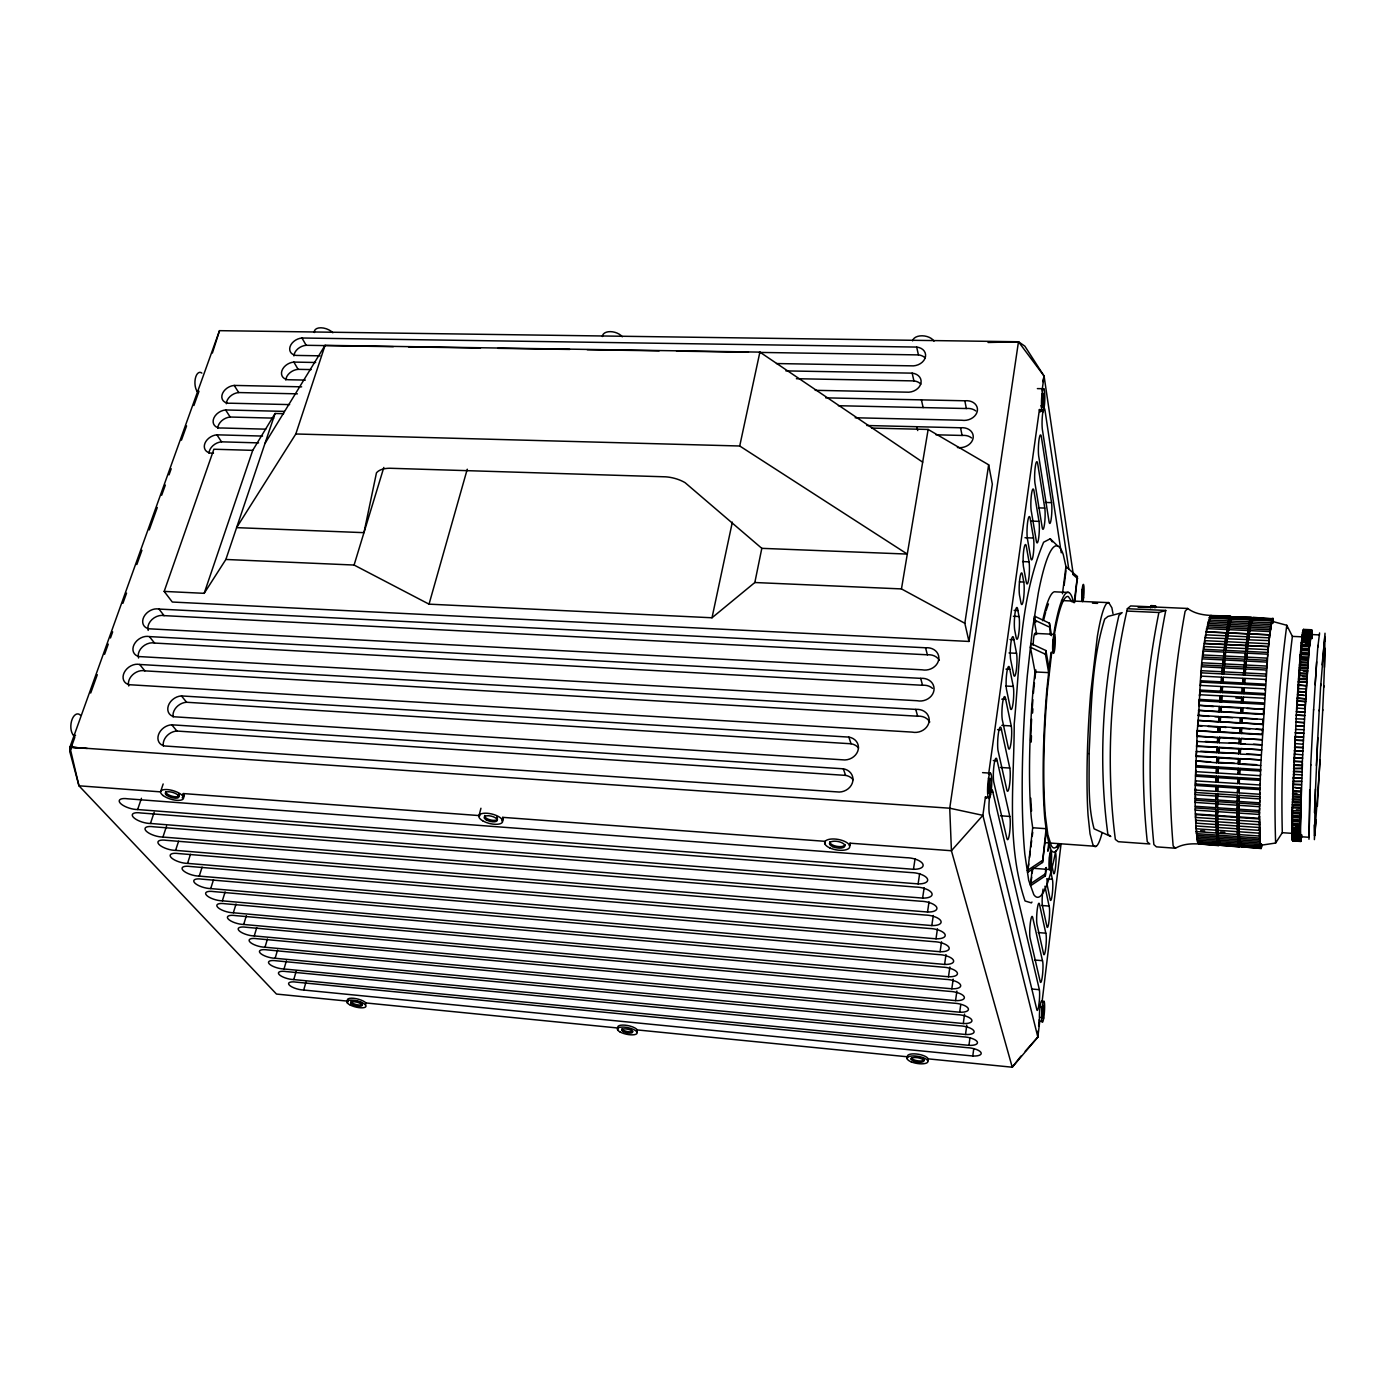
<?xml version="1.0" encoding="UTF-8"?>
<svg xmlns="http://www.w3.org/2000/svg" width="1395" height="1395" viewBox="0 0 1395 1395"><rect width="100%" height="100%" fill="white"/><g stroke="black" fill="none" stroke-linecap="round" stroke-linejoin="round"><path stroke-width="1.5" d="M1314.247 825.003L1314.596 835.832L1316.252 820.155M1195.358 813.965L1215.777 815.36L1216.074 809.309L1195.637 807.932L1195.341 810.129L1215.795 811.524M1195.323 806.293L1215.812 807.67L1216.109 801.584L1195.602 800.224L1195.602 796.371M1195.288 798.568L1215.83 799.928L1216.126 793.842L1195.585 792.482L1195.288 794.697L1215.847 796.039M1215.777 815.36L1216.074 809.309M1216.109 801.584L1215.812 807.67M1216.126 793.842L1215.83 799.928M1217.347 815.465L1217.643 809.414L1237.4 810.739L1237.348 814.593L1237.103 816.807L1217.347 815.465L1217.643 809.414M1217.382 807.775L1217.678 801.689L1237.47 803.014L1237.435 806.885L1237.173 809.1L1217.382 807.775L1217.678 801.689M1217.416 800.033L1217.696 793.947L1237.557 795.237L1237.522 799.126L1237.26 801.358L1217.416 800.033L1217.696 793.947M1224.775 644.577L1224.374 650.297L1224.775 644.577L1204.356 643.583M1225.141 644.42L1225.56 638.701L1225.141 644.42L1204.774 643.426L1204.774 640.654L1225.159 641.63M1226.344 644.647L1225.943 650.384L1226.344 644.647L1246.084 645.606L1245.7 651.343L1246.084 645.606M1205.193 637.742L1225.926 638.561L1226.327 632.877L1206.03 631.918M1226.327 632.877L1225.926 638.561M1227.879 632.946L1227.478 638.631L1227.879 632.946L1247.496 633.871L1247.444 636.643L1247.095 639.573L1227.112 638.77L1226.711 644.49L1246.398 645.432L1246.799 639.712L1246.398 645.432M1227.094 641.561L1227.112 638.77M1237.103 816.807L1237.4 810.739M1237.173 809.1L1237.47 803.014M1237.26 801.358L1237.557 795.237M1239.859 844.795L1239.946 839.982L1239.859 844.795L1260.034 846.242L1260.26 843.033L1259.528 816.092L1259.301 818.324L1238.673 816.912L1238.969 810.844L1259.615 812.239L1259.371 814.471L1238.708 813.058M1259.685 808.368L1259.441 810.6L1238.76 809.205L1239.056 803.119L1259.755 804.496L1259.528 806.711L1238.795 805.333M1259.824 800.608L1259.598 802.84L1238.847 801.462L1239.144 795.342L1259.894 796.702L1259.668 798.934L1238.882 797.556M1238.673 816.912L1238.969 810.844M1239.056 803.119L1238.76 809.205M1239.144 795.342L1238.847 801.462M1296.06 826.485L1300.192 826.782L1300.105 827.985L1291.84 827.427L1291.979 822.23L1291.892 823.451L1300.175 824.009L1300.262 822.806M1291.892 823.451L1292.032 818.237L1291.944 819.458L1300.245 820.033L1300.332 818.813M1291.944 819.458L1292.084 814.244L1291.997 815.447L1300.332 816.023L1300.402 814.802M1291.997 815.447L1296.635 708.032L1305.11 708.695L1306.714 681.911L1298.309 681.475L1296.635 708.032M1247.095 639.573L1247.496 633.871M1247.653 645.676L1247.269 651.43L1247.653 645.676L1268.299 646.67L1268.229 649.477M1268.857 643.566L1268.927 640.776L1268.543 646.513L1247.967 645.519L1248.351 639.799L1269.171 640.619L1269.555 634.899L1249.048 633.94L1248.665 639.642L1249.048 633.94M1248.351 639.799L1247.967 645.519M1302.459 763.379L1300.088 831.315L1291.84 830.74L1291.927 826.206L1291.84 827.427M1292.467 807.618L1292.467 831.42M1306.714 681.911L1298.309 682.05L1299.931 658.998L1308.301 659.417L1305.145 709.602M1298.71 676.488L1298.728 675.564L1307.132 676L1307.115 676.924L1302.913 676.714M1299.111 670.96L1299.129 670.019L1307.516 670.454L1307.499 671.379L1303.314 671.169M1299.931 658.998L1299.931 659.922L1300.332 654.569L1308.667 654.987L1308.615 656.173M1300.105 827.985L1300.227 824.794L1291.944 824.218M1300.175 824.009L1300.297 820.801L1291.997 820.243M1300.245 820.033L1300.367 816.807L1292.049 816.249M1300.332 816.023L1300.454 812.779L1292.101 812.221M1259.301 818.324L1259.964 792.796L1259.755 794.261L1238.952 792.901L1239.318 786.832L1260.121 788.175L1259.912 789.622L1239.091 788.28M1268.299 646.67L1260.731 765.506L1239.806 764.216L1240.242 758.653L1261.132 759.926L1240.242 758.653M1269.485 637.689L1269.555 634.899M1307.132 676L1306.923 679.714L1298.518 679.278M1307.516 670.454L1307.307 674.151L1298.919 673.715M1307.9 664.927L1307.882 665.851L1299.53 665.432L1299.53 664.508L1307.9 664.927L1307.69 668.606L1299.32 668.188M1308.301 659.417L1308.074 663.096L1299.721 662.677M1195.672 784.025L1216.266 785.35L1215.987 786.78L1195.375 785.455L1195.742 780.956M1195.881 774.818L1216.492 776.126L1216.231 777.556L1195.585 776.23L1195.968 770.197L1195.689 771.627L1216.353 772.917L1216.736 766.884L1196.073 765.576L1195.777 766.988L1216.475 768.296L1216.736 766.884M1196.073 765.576L1196.178 760.955L1210.651 761.862M1208.018 624.855L1208.105 621.682L1228.193 622.606L1228.559 620.897L1208.488 619.973M1195.585 792.482L1195.567 788.611L1195.271 790.041L1215.882 791.383L1215.987 786.78M1195.48 780.851L1216.109 782.176L1216.231 777.556M1216.353 772.917L1216.475 768.296M1215.882 791.383L1216.266 785.35M1216.492 776.126L1216.109 782.176M1217.451 791.488L1217.835 785.455L1237.731 786.728L1237.365 792.796L1217.451 791.488L1217.835 785.455M1217.696 782.281L1218.079 776.23L1238.01 777.503L1237.644 783.554L1217.696 782.281L1218.079 776.23M1217.94 773.022L1218.323 766.971L1238.289 768.226L1237.906 774.295L1217.94 773.022L1218.323 766.971M1227.129 627.802L1226.676 632.737L1227.129 627.802L1206.919 626.878M1227.844 624.332L1227.408 629.25L1227.844 624.332L1207.704 623.408M1228.193 622.606L1228.106 625.78L1228.559 620.897M1228.228 632.824L1228.681 627.872L1248.211 628.796L1247.793 633.731L1248.211 628.796M1228.594 631.063L1228.681 627.872M1229.396 624.402L1228.943 629.319L1229.396 624.402L1248.856 625.309L1248.438 630.226L1248.856 625.309M1230.094 620.967L1229.658 625.849L1230.094 620.967L1249.484 621.839L1249.066 626.756L1249.484 621.839M1292.712 799.457L1293.862 766.919M1324.448 667.333L1325.006 633.208L1320.716 685.956M1325.11 648.326L1323.681 687.456M1260.278 783.554L1260.069 785.001L1239.231 783.659L1239.37 779.02L1239.597 777.59L1260.435 778.916L1260.226 780.363L1239.37 779.02M1260.592 774.277L1260.382 775.707L1239.51 774.382L1239.649 769.744L1239.876 768.314L1260.749 769.621L1260.539 771.051L1239.649 769.744M1238.952 792.901L1239.318 786.832M1239.876 768.314L1239.51 774.382M1249.781 628.866L1249.362 633.818L1249.781 628.866L1270.2 629.808L1267.915 652.442L1203.937 649.303L1203.937 646.53L1224.391 647.524M1250.408 625.378L1249.99 630.296L1250.408 625.378L1270.74 626.303L1270.636 629.494M1250.931 625.082L1251.036 621.908L1271.298 622.833L1270.915 627.75M1300.332 654.569L1300.297 655.772L1300.698 650.436L1309.016 650.837L1308.963 652.04M1300.698 650.436L1300.663 651.622L1301.064 646.321L1309.347 646.705L1309.312 647.908M1301.064 646.321L1301.012 647.507L1301.744 639.555L1310.079 640.078M1301.413 642.206L1301.378 643.409L1301.535 642.153L1309.8 642.554L1309.853 641.177L1301.587 640.793M1301.308 789.239L1300.489 834.698L1300.994 836.721L1309.085 837.296L1309.713 789.779M1259.755 794.261L1260.731 765.506M1270.357 631.255L1270.74 626.303M1305.511 643.601L1309.661 643.792L1309.696 642.607L1308.214 662.817M1314.456 812.675L1317.804 737.746M1315.415 789.134L1314.386 839.633L1320.106 760.031M1310.498 636.364L1310.829 632.563L1302.634 632.179L1301.692 640.915L1301.831 639.677M1302.634 632.179C1301.204 633.644 1307.132 627.244 1311.23 631.115L1309.661 643.792M1196.387 755.95L1217.068 757.223L1196.125 756.474L1196.596 750.946M1196.805 745.941L1217.504 747.179L1196.544 746.447L1197.015 740.919M1197.224 735.915L1217.696 737.624L1196.962 736.403L1197.224 730.474L1218.149 732.096L1218.253 726.638L1197.52 725.435L1201.88 726.097M1196.178 760.955L1216.614 762.769L1216.841 757.747M1196.335 751.469L1217.05 752.725L1217.26 747.703M1196.753 741.425L1217.486 742.663L1217.696 737.624M1216.614 762.769L1217.068 757.223M1217.05 752.725L1217.504 747.179M1217.486 742.663L1217.94 737.135M1309.94 641.316L1310.411 636.242L1302.198 635.841L1302.337 634.62L1310.637 635.144M1310.794 764.704L1308.981 839.249M1218.201 762.873L1218.655 757.328L1238.655 758.549L1238.429 763.571L1218.201 762.873L1218.655 757.328M1218.637 752.829L1219.091 747.284L1239.091 748.487L1238.865 753.509L1218.637 752.829L1219.091 747.284M1219.073 742.768L1219.526 737.223L1239.545 738.408L1239.318 743.448L1219.073 742.768L1219.526 737.223M1271.682 623.827L1271.839 620.461L1251.664 619.537C1253.024 624.559 1247.967 624.315 1250.112 619.467L1230.809 618.595L1230.355 622.414L1228.821 622.344L1229.274 618.526L1209.291 617.619M1229.274 618.526L1228.821 622.344M1229.884 617.619L1229.431 621.403L1229.884 617.619L1209.988 616.712M1230.355 622.414L1230.809 618.595M1230.965 621.472L1231.419 617.689L1250.652 618.543L1250.495 621.891M1238.219 764.111L1238.655 758.549M1238.673 754.05L1239.091 748.487M1239.109 743.953L1239.545 738.408M1246.729 753.997L1261.359 754.887L1240.26 754.137L1240.678 748.574L1261.586 749.847L1240.678 748.574M1253.46 744.285L1261.83 744.79L1240.713 744.058L1241.131 738.496L1262.056 739.734L1241.131 738.496M1249.711 623.286L1250.112 619.467M1250.914 618.09L1250.757 621.438L1251.175 617.636L1231.715 617.235L1251.175 617.636M1251.245 623.356L1251.664 619.537M1271.891 623.356L1272.275 619.537L1252.169 618.613L1252.03 621.961M1322.652 710.578L1323.82 685.66M1226.763 629.563L1206.518 628.604L1206.431 631.795L1269.799 634.777L1271.839 620.461M1272.345 622.414L1272.711 618.613L1252.431 618.159L1272.484 619.066M1272.554 621.961L1272.711 618.613M1294.037 762.856L1295.292 736.403M1301.273 837.541L1300.75 841.464L1292.677 840.906L1292.659 839.232L1292.59 840.662L1300.681 841.237L1300.559 839.023M1292.869 838.848L1292.677 840.906M1311.544 631.203L1311.614 629.773L1303.523 629.389L1303.139 631.83M1303.523 629.389L1303.523 631.377M1293.706 765.245L1302.145 765.768L1305.11 708.695M1300.75 841.464L1300.157 828.752L1291.892 828.194M1301.308 838.308L1301.587 835.657M1311.614 629.773L1311.16 632.545M1310.725 765.28L1313.584 709.532M1316.374 765.628L1319.234 709.846M1322.756 709.636L1317.351 806.362M1300.349 838.255C1302.878 844.271 1279.686 835.762 1300.541 840.732M1311.701 632.859L1311.736 630.889M1311.893 635.039L1311.823 631.987M1312.032 634.184L1311.945 638.335L1311.771 631.447M1260.94 848.177L1240.975 846.748L1261.132 848.526L1261.132 844.829M1261.132 848.526L1261.551 844.271L1261.394 847.55L1261.638 846.625M1292.032 838.866L1292.084 836.285L1291.997 837.645L1300.297 837.994C1301.326 843.522 1280.383 835.936 1300.698 839.546M1292.276 839.65L1292.276 837.942M1292.59 840.662L1292.345 838.203M1239.893 727.876L1239.771 733.369L1239.893 727.876L1219.858 726.725L1219.736 732.201L1219.945 728.835M1240.347 723.255L1240.486 717.762L1220.451 716.629L1220.154 721.668L1240.347 723.255L1240.486 717.762M1240.94 713.159L1241.079 707.649L1221.043 706.533L1220.747 711.572L1240.94 713.159L1241.079 707.649M1241.498 727.981L1241.358 733.456L1241.498 727.981L1262.58 729.62L1256.302 729.254M1263.016 719.035L1262.859 724.546L1241.794 722.906L1242.091 717.85L1263.155 719.471M1263.591 708.904L1263.434 714.414L1242.526 713.246L1242.666 707.736L1263.713 709.357L1247.008 708.433M1241.951 723.342L1242.091 717.85M1242.526 713.246L1242.666 707.736M1251.28 620.513L1251.472 617.218L1232.587 617.183M1238.795 845.579L1238.76 841.865L1238.795 845.579L1219.561 844.202L1219.492 840.505L1219.561 844.202M1239.022 845.928L1219.823 844.568L1239.231 846.294L1239.213 842.58L1239.667 846.992L1220.346 845.265L1239.457 846.643M1239.667 846.992L1239.649 843.312M1252.797 620.583L1252.989 617.288L1273.112 619.014M1240.329 845.684L1240.294 841.97L1240.329 845.684L1260.417 847.131L1260.609 843.766M1260.784 844.114L1260.766 847.829L1240.765 846.399L1240.957 843.051M1197.433 730.893L1262.283 734.677L1262.44 729.184M1260.417 847.131L1260.435 843.4M1272.92 622.292L1272.955 618.194M1217.957 731.678L1218.253 726.638M1218.567 721.581L1197.817 720.395L1218.742 722.017L1218.864 716.542L1198.131 715.356L1208.698 716.385M1219.16 711.485L1198.427 710.334L1219.335 711.938L1219.457 706.445L1198.724 705.295L1213.423 706.567M1218.742 722.017L1218.864 716.542M1219.335 711.938L1219.457 706.445M1220.329 722.104L1220.451 716.629M1220.921 712.025L1221.043 706.533M1218.044 844.097L1217.975 840.383L1218.044 844.097L1198.148 842.685M1218.567 844.812L1218.498 841.115L1218.567 844.812L1198.741 843.4M1319.251 710.875L1320.769 683.951M1197.747 725.853L1198.043 720.831M1198.34 715.809L1198.654 710.77M1198.95 705.748L1199.09 699.401L1219.805 700.534L1219.928 701.877L1220.294 697.186L1220.172 695.843L1199.473 694.727L1199.613 696.07L1199.84 690.054L1220.52 691.17L1220.642 692.53L1199.996 691.414M1300.123 833.617L1300.105 832.466L1291.857 831.891L1291.892 833.059L1300.123 833.617L1300.175 829.92M1300.279 836.843L1300.192 838.221L1300.227 833.408L1292.014 832.832L1291.979 831.682M1313.602 710.072L1316.618 661.771M1150.596 607.697L1151.102 605.622L1155.461 605.831L1156.176 607.383M1154.955 607.889L1155.461 605.831M1296.757 709.863L1302.32 639.503M1291.892 833.059L1291.927 829.345L1291.944 830.513M1291.997 837.645L1292.014 832.832M1239.51 835.082L1239.37 833.425L1239.283 838.29L1259.633 839.72L1259.737 834.855M1259.633 839.72L1259.842 836.494M1238.394 839.877L1238.551 841.499L1259.824 842.998L1259.947 838.151M1260.034 846.242L1260.156 841.412M1315.119 684.701L1317.909 645.432M1237.731 838.168L1237.818 833.321L1237.731 838.168L1218.271 836.808L1218.323 831.943L1218.271 836.808M1197.485 841.778L1217.469 843.208L1217.713 840.017L1238.028 841.447L1238.115 836.616L1238.307 844.69L1219.003 843.312L1219.056 838.517M1238.307 844.69L1238.551 841.499M1239.806 838.36L1239.58 841.551L1239.44 839.929L1259.737 841.359L1259.824 842.998M1073.278 574.409L1044.088 376.057L1024.854 346.152L1018.472 341.758L219.503 330.667L69.907 747.162L69.75 751.452L78.957 785.803L276.472 994.06L347.983 1001.174A9.835 3.121 14 0 1 353.65 998.297A9.835 3.121 14 0 1 365.943 1002.953L618.072 1028.028A10.114 3.365 11.9 0 1 625.256 1025.185A10.114 3.365 11.9 0 1 637.306 1029.928L907.5 1056.8A10.55 3.592 9.5 0 1 916.393 1053.992A10.55 3.592 9.5 0 1 928.146 1058.857L1012.247 1067.21L1037.845 1037.095L1038.316 1030.591M1038.63 1026.249L1039.101 1019.728M1241.759 697.012L1241.515 703.063L1241.759 697.012L1221.758 695.931L1221.514 701.964L1221.758 695.931M1242.195 693.681L1242.439 687.648L1222.456 686.584L1222.107 691.257L1222.229 692.6L1242.195 693.681L1242.439 687.648M1242.875 684.335L1243.119 678.301L1223.171 677.255L1222.822 681.911L1222.944 683.288L1242.875 684.335L1243.119 678.301M1243.363 697.099L1243.119 703.15L1243.363 697.099L1264.271 698.25L1264.323 699.592M1243.695 692.408L1264.585 693.542L1264.655 694.902L1243.782 693.768L1244.026 687.735L1264.916 688.834L1264.969 690.211M1244.375 683.062L1265.23 684.16L1265.3 685.52L1244.462 684.422L1244.706 678.389L1265.544 679.47L1265.614 680.847M1243.782 693.768L1244.026 687.735M1244.462 684.422L1244.706 678.389M1217.103 839.964L1217.155 835.134L1217.103 839.964L1197.032 838.534M1217.469 843.208L1217.521 838.395M1219.003 843.312L1219.23 840.139M1219.805 700.534L1220.172 695.843M1220.52 691.17L1220.887 686.497L1200.206 685.398M1221.235 681.841L1200.589 680.743L1200.729 682.103L1221.357 683.201L1221.584 677.185L1200.956 676.104L1201.112 677.464L1201.391 670.699L1222.003 671.745L1222.072 673.907L1222.456 669.949L1222.404 667.786L1201.81 666.74M1220.642 692.53L1220.887 686.497M1221.357 683.201L1221.584 677.185M1222.229 692.6L1222.456 686.584M1222.944 683.288L1223.171 677.255M1216.736 836.686L1216.789 831.838L1216.736 836.686L1196.596 835.274M1322.094 664.874L1324.814 637.009L1325.041 641.107M1197.503 836.983L1197.259 840.156L1217.277 841.586M1200.485 685.207L1200.729 682.103M1196.614 830.426L1196.369 833.635L1216.545 835.047M1259.598 827.531L1259.371 830.356L1259.563 821.829M1238.987 834.594L1239.178 828.944L1238.987 834.594L1259.406 836.023L1259.615 830.374L1238.882 828.944L1239.074 823.277L1238.882 828.944M1259.406 836.023L1259.633 833.199M1301.064 793.807L1300.977 794.766L1292.572 794.208L1292.659 793.267L1296.862 793.528M1259.336 824.672L1259.545 818.97L1238.969 817.557L1238.777 823.242L1259.58 824.689M1292.345 804.13L1292.258 805.089L1300.628 805.63L1300.698 804.688L1294.438 804.27M1292.188 809.536L1292.101 810.478L1300.454 811.036L1300.524 810.094L1296.356 809.815M1217.887 833.111L1218.062 827.479L1217.887 833.111L1237.435 834.472L1237.627 828.839L1217.713 827.462L1217.887 821.812L1217.713 827.462M1237.435 834.472L1237.627 828.839M1238.777 823.242L1238.969 817.557M1237.4 817.453L1237.208 823.137L1237.4 817.453L1217.713 816.11L1217.451 818.935L1217.539 821.794L1237.522 823.172L1237.313 828.822L1237.522 823.172M1243.887 668.885L1243.555 675.023L1243.52 672.861L1223.589 671.832L1223.973 667.874L1243.887 668.885L1243.904 671.047M1244.27 667.089L1244.602 660.968L1224.74 659.975L1224.357 663.915L1224.409 666.078L1244.27 667.089L1244.235 664.927L1224.357 663.915M1244.985 659.207L1245.316 653.104L1225.507 652.128L1225.124 656.051L1225.176 658.213L1244.985 659.207L1244.95 657.028L1225.124 656.051M1245.473 668.972L1245.142 675.093L1245.473 668.972L1266.259 670.036L1266.276 672.198M1245.822 665.014L1266.59 666.06L1266.608 668.222L1245.857 667.176L1246.188 661.056L1266.922 662.102L1266.939 664.264M1246.537 657.115L1267.253 658.144L1267.253 660.306L1246.555 659.277L1246.886 653.174L1267.584 654.203L1267.584 656.365M1245.857 667.176L1246.188 661.056M1246.555 659.277L1246.886 653.174M1196.108 831.577L1216.335 832.989L1216.51 827.375L1195.864 825.945M1216.335 832.989L1216.51 827.375M1217.539 821.794L1217.713 816.11M1215.882 818.83L1216.144 816.005L1195.777 814.61L1195.498 817.435L1215.882 818.83L1215.969 821.672L1216.144 816.005M1216.335 821.707L1216.161 827.357L1216.335 821.707L1195.62 820.277M1222.003 671.745L1222.404 667.786M1222.787 663.846L1202.211 662.799L1202.298 664.962L1222.84 665.99L1223.171 659.905L1202.629 658.876M1223.554 655.964L1203.048 654.952L1203.118 657.115L1223.607 658.126L1223.938 652.058L1203.449 651.047L1203.519 653.191M1222.84 665.99L1223.171 659.905M1223.607 658.126L1223.938 652.058M1224.409 666.078L1224.74 659.975M1225.176 658.213L1225.507 652.128M1042.396 1010.852L1043.652 1005.376L1042.606 1017.897L1042.571 1006.493M1042.484 1012.299L1041.42 1017.757M1196.021 820.312L1195.742 823.12L1216.056 824.532M1196.265 825.962L1195.986 828.769L1216.248 830.182M1301.797 834.873L1300.977 840.191M1317.822 647.193L1319.583 632.946M1045.919 650.558L1045.448 654.272L1048.656 672.634L1046.93 688.834A130.066 16.287 -86.9 0 0 1044.82 819.005L1046.093 828.7L1042.518 862.459L1027.644 872.363L1032.684 827.741L1031.341 818.063A129.875 16.984 -86.9 0 1 1033.242 688.084L1035.003 671.919L1030.452 647.245L1030.94 643.514L1045.919 650.558L1049.075 668.658L1050.993 652.389M1301.814 774.905L1293.374 774.382M1034.445 682.94L1033.765 689.182A125.759 16.444 -86.9 0 0 1033.399 693.35M1034.898 678.79L1035.857 669.931M1292.869 787.303L1301.204 788.471L1294.978 787.443M1310.829 632.563L1310.69 633.783L1302.494 633.4M1309.539 646.792L1311.387 634.533L1319.496 634.917M1025.203 1051.289L1037.845 1037.095L1039.746 1021.245A10.602 1.325 -86 0 1 1039.972 1007.452A10.602 1.325 -86 0 1 1042.1 1001.662L1061.054 844.027M1301.988 638.439L1302.128 637.219L1310.358 637.602M1302.285 635.981L1302.442 634.76M1032.073 869.242L1030.609 885.703L1045.308 875.92L1045.709 867.882M1047.75 851.264L1048.778 842.946L1046.407 831.071L1042.518 862.459M1045.308 875.92L1046.355 867.481M1048.43 850.619L1049.197 844.289L1050.923 849.694A130.066 16.287 -86.9 0 0 1059.59 845.091M1302.041 637.079L1301.884 638.317L1310.132 638.701M1074.133 602.797L1077.393 576.553L1065.937 566.562L1062.467 593.782M1074.778 602.204L1077.393 576.553M1030.609 885.703L1031.69 877.228M1032.213 872.991L1032.753 868.754M1027.644 872.363L1028.725 863.906M1029.527 857.576L1030.33 851.229M1030.87 847.009L1031.672 840.679M1032.213 836.442L1032.753 832.222M1064.158 585.22L1065.989 570.747M1050.365 635.021L1049.458 623.216L1034.602 616.172L1034.113 619.833L1036.677 634.237M968.95 1045.343A11.317 3.941 9 0 0 977.075 1041.559A11.317 3.941 9 0 0 963.143 1036.816L286.394 971.583A10.41 3.331 14.6 0 0 279.157 974.53A10.41 3.331 14.6 0 0 293.77 979.586L968.95 1045.343L969.961 1037.915M972.786 1055.998A11.195 3.871 9 0 0 980.842 1052.301A11.195 3.871 9 0 0 967.049 1047.645L296.49 982.167A10.306 3.278 14.5 0 0 289.271 985.044A10.306 3.278 14.5 0 0 303.709 990.031L972.786 1055.998L973.762 1048.621M963.282 1023.529A11.544 4.133 9.1 0 0 971.548 1019.536A11.544 4.133 9.1 0 0 957.284 1014.653L267.474 949.925A10.637 3.47 14.8 0 0 260.185 953.047A10.637 3.47 14.8 0 0 275.129 958.26L963.282 1023.529L964.573 1014.095M965.514 1034.497A11.422 4.028 9.1 0 0 973.71 1030.609A11.422 4.028 9.1 0 0 959.603 1025.813L276.506 960.824A10.515 3.4 14.7 0 0 269.235 963.858A10.515 3.4 14.7 0 0 284.005 968.984L965.514 1034.497L966.787 1025.151M1195.602 800.224L1195.306 802.439L1215.83 803.799M959.69 1012.212A11.666 4.22 9.1 0 0 968.043 1008.114A11.666 4.22 9.1 0 0 953.622 1003.162L257.186 938.73A10.742 3.54 15 0 0 249.879 941.939A10.742 3.54 15 0 0 264.998 947.222L959.69 1012.212L960.754 1004.609M955.558 1000.616A11.788 4.307 9.1 0 0 963.962 996.396A11.788 4.307 9.1 0 0 949.385 991.357L246.27 927.274A10.864 3.61 15.1 0 0 238.963 930.57A10.864 3.61 15.1 0 0 254.256 935.94L955.558 1000.616L956.9 991.025M988.096 797.173L985.428 796.998L982.882 815.343L1037.845 1037.095M988.584 774.434L1039.415 409.572L1041.856 409.624M1042.013 390.931L1044.088 376.057L1018.472 341.758L988.044 342.49M948.495 976.762A12.049 4.516 9.1 0 0 957.04 972.298A12.049 4.516 9.1 0 0 942.113 967.101L225.031 903.751A11.108 3.749 15.4 0 0 217.672 907.238A11.108 3.749 15.4 0 0 233.331 912.783L948.495 976.762L949.873 967.014M951.826 988.793A11.927 4.412 9.1 0 0 960.301 984.469A11.927 4.412 9.1 0 0 945.548 979.342L235.563 915.608A10.986 3.679 15.2 0 0 228.222 919.009A10.986 3.679 15.2 0 0 243.689 924.466L951.826 988.793L953.186 979.133M927.832 1060.932L928.146 1058.857M944.589 964.416A12.189 4.621 9.1 0 0 953.203 959.812A12.189 4.621 9.1 0 0 938.103 954.546L213.871 891.614A11.23 3.819 15.5 0 0 206.495 895.206A11.23 3.819 15.5 0 0 222.346 900.821L944.589 964.416L946.002 954.581M923.821 1060.531L924.013 1059.241M940.09 951.721A12.328 4.726 9.2 0 0 948.774 947.013A12.328 4.726 9.2 0 0 933.482 941.642L202.066 879.164A11.369 3.889 15.7 0 0 194.672 882.861A11.369 3.889 15.7 0 0 210.715 888.58L940.09 951.721L941.52 941.817M1018.472 341.758L949.733 808.211L951.425 850.741L1012.247 1067.21L1021 1056.015M935.993 938.8A12.468 4.83 9.2 0 0 944.764 933.935A12.468 4.83 9.2 0 0 929.279 928.477L190.417 866.504A11.491 3.976 15.9 0 0 183.007 870.306A11.491 3.976 15.9 0 0 199.258 876.112L935.993 938.8L937.457 928.791M927.518 912.016A12.764 5.074 9.2 0 0 936.446 906.855A12.764 5.074 9.2 0 0 920.578 901.222L166.354 840.331A11.77 4.133 16.2 0 0 158.943 844.376A11.77 4.133 16.2 0 0 175.596 850.375L927.518 912.016L929.035 901.833M283.638 413.687L275.077 413.478L252.722 450.358L213.888 449.225L164.174 591.41L172.3 602.03L968.967 641.438L992.333 484.17L988.654 464.797L928.146 429.451L871.596 428.073M907.203 1058.875L907.5 1056.8M911.197 1059.276L911.388 1057.968A6.452 2.197 9.5 0 0 920.177 1061.02A6.452 2.197 9.5 0 0 922.74 1057.985M931.808 925.565A12.607 4.952 9.2 0 0 940.649 920.56A12.607 4.952 9.2 0 0 924.972 915.015L178.508 853.566A11.631 4.063 16 0 0 171.097 857.472A11.631 4.063 16 0 0 187.558 863.383L931.808 925.565L933.29 915.469M922.601 898.101A12.904 5.196 9.3 0 0 931.598 892.783A12.904 5.196 9.3 0 0 915.521 887.046L153.502 826.782A11.927 4.22 16.4 0 0 146.074 830.949A11.927 4.22 16.4 0 0 162.936 837.052L922.601 898.101L924.153 887.83M968.967 641.438L964.834 623.286L988.654 464.797M918.102 883.889A13.061 5.318 9.3 0 0 927.169 878.414A13.061 5.318 9.3 0 0 910.9 872.572L140.79 812.971A12.067 4.307 16.6 0 0 133.362 817.261A12.067 4.307 16.6 0 0 150.451 823.468L918.102 883.889L919.671 873.532M913.463 869.294A13.218 5.458 9.3 0 0 922.618 863.662A13.218 5.458 9.3 0 0 906.14 857.698L127.782 798.812A12.224 4.412 16.8 0 0 120.319 803.224A12.224 4.412 16.8 0 0 137.634 809.536L913.463 869.294L915.068 858.849M1053.713 634.638L1054.69 628.308A130.066 16.287 -86.9 0 1 1072.371 598.036L1073.313 602.274M1051.743 652.128L1047.436 689.932A125.951 15.781 -86.9 0 0 1045.378 815.813L1047.872 834.838L1051.272 845.597A125.951 15.781 -86.9 0 0 1058.561 843.609M1053.992 637.48L1054.916 631.377A125.951 15.781 -86.9 0 1 1068.291 596.537L1072.04 601.908M1270.2 629.808L1269.921 631.569L1249.449 630.61M1271.298 622.833L1271.019 624.576L1250.722 623.635L1251.036 621.908M1239.231 783.659L1239.457 782.229M1237.644 783.554L1237.871 782.124M1237.731 786.728L1237.504 788.175L1217.573 786.885M1237.365 792.796L1237.609 791.349L1239.178 791.453M964.834 623.286L901.466 588.917L928.146 429.451M1238.289 768.226L1238.045 769.639L1218.062 768.383M1237.906 774.295L1238.15 772.865M1238.01 777.503L1237.766 778.933L1217.818 777.66M849.625 845.597L850.043 843.19L951.425 850.741L982.882 815.343L949.733 808.211L69.907 747.162L78.957 785.803L160.181 791.837M829.624 844.097L829.885 842.597M824.811 843.748L825.23 841.342L502.758 817.348L502.183 819.632M1199.037 843.748L1219.091 845.51C1204.705 845.248 1188.732 840.522 1175.444 848.23L1156.403 846.852L1153.874 844.568C1146.097 766.954 1150.631 686.933 1165.767 610.435L1158.896 612.492C1143.726 687.317 1139.262 765.768 1147.265 841.708L1149.811 843.975L1118.319 841.708L1115.355 839.424C1105.485 763.222 1110.228 683.602 1127.369 608.708L1130.647 605.936L1187.651 608.464C1200.031 617.654 1216.457 614.864 1230.843 616.294L1210.337 616.259M1041.385 1007.696L1041.612 1006.527M164.174 591.41L204.176 593.328L225.868 559.465L354.086 565.045L429.032 604.157L712.008 617.776L754.834 582.517L761.809 548.34L685.067 482.653A25.703 13.776 13.1 0 0 665.677 476.828L389.658 468.249A25.11 12.729 17 0 0 376.458 472.87L363.955 532.663L236.592 527.641L295.81 433.984L325.07 345.332L759.891 352.115L922.67 462.146M636.887 1031.934L637.306 1029.928M712.008 617.776L732.34 522.149M1302.668 754.834L1294.264 754.102M617.654 1030.016L618.072 1028.028M621.961 1030.452L622.24 1029.196M761.809 548.34L907.291 554.077L739.716 445.999L759.891 352.115M1303.174 744.25L1294.769 743.535M1211.348 616.224L1211.034 615.334C1198.427 651.639 1201.339 692.74 1197.189 730.928C1196.16 767.86 1192.917 805.142 1197.503 841.917L1199.369 844.132L1199.77 843.155M1042.71 381.62L1044.088 376.057M497.038 819.249L497.405 817.819A6.713 2.685 13.8 0 0 496.69 817.017M484.518 818.307L484.885 816.877M479.13 815.29L480.944 808.246M1261.882 845.719L1262.109 844.812M361.793 1004.522L362.107 1003.319A5.859 1.866 14 0 0 360.416 1002.116M365.42 1004.871L365.943 1002.953M347.442 1003.092L347.983 1001.174M351.069 1003.441L351.401 1002.255M429.032 604.157L467.255 469.208M303.709 990.031L306.011 982.01M1311.23 631.115L1302.982 631.081M293.77 979.586L296.106 971.513M284.005 968.984L286.394 960.859M275.129 958.26L277.553 950.065M264.998 947.222L267.456 938.975M254.256 935.94L256.75 927.623M243.689 924.466L246.357 915.73M354.086 565.045L383.834 467.43M233.331 912.783L236.051 903.995M222.346 900.821L225.118 891.963M210.715 888.58L213.522 879.652M212.389 353.022L219.503 330.667M199.258 876.112L202.118 867.115M187.558 863.383L190.47 854.315M175.596 850.375L178.577 841.237M182.605 795.76L183.32 793.563L479.985 815.639M162.936 837.052L166.58 825.997M178.351 795.446L178.804 794.069A7.132 2.633 16.6 0 1 179.327 794.888M165.831 794.505L166.284 793.145M160.617 791.61L163.163 783.955M150.451 823.468L154.165 812.326M137.634 809.536L141.436 798.306M225.868 559.465L275.077 413.478M204.176 593.328L252.722 450.358M74.807 737.345L69.75 751.452L72.191 745.418M90.71 693.036L97.301 674.692M104.608 654.29L108.269 644.106M110.467 637.986L112.664 631.865M122.9 603.32L126.561 593.119M136.815 564.574L141.924 550.293M149.248 529.908L157.286 507.484M161.68 495.242L165.342 485.042M169.004 474.858L171.201 468.737M181.437 440.192L186.564 425.911M193.888 405.526L198.997 391.245L197.026 391.193M1271.455 624.297L1272.763 621.49L1286.783 625.291L1292.38 636.382C1284.307 701.144 1280.68 767.512 1282.301 832.693L1275.623 843.033L1261.307 845.196L1260.26 843.033M1239.806 764.216L1238.429 763.571M1240.713 744.058L1245.09 743.797M1272.275 619.537L1251.925 619.084M1250.652 618.543L1231.105 618.142M264.963 443.488L325.07 345.332M1031.969 902.024L1031.411 902.896L1025.046 900.978C1006.057 844.411 1014.148 782.612 1014.217 723.918C1019.937 663.166 1019.728 599.292 1043.617 542.219L1050.261 538.784L1057.881 546.177M1230.198 617.165L1210.668 615.823M1187.651 608.464L1185.105 611.306C1170.98 688.206 1166.499 768.052 1173.16 845.963L1175.444 848.23M1027.243 870.532L1042.135 860.628M1030.225 883.924L1044.942 874.124M1138.076 607.261L1153.037 607.522M1092.459 603.163L1097.586 603.39M320.03 355.83L296.106 355.411A11.073 8.004 -27.8 0 1 290.108 346.57A11.073 8.004 -27.8 0 1 301.983 338.008L916.689 347.076A11.945 9.277 -14.1 0 1 925.495 356.632A11.945 9.277 -14.1 0 1 913.429 365.874L776.492 363.554M293.926 355.934A11.038 7.986 -27.8 0 1 306.168 345.297L393.32 346.675M408.561 346.902L480.473 348.035M497.893 348.314L569.805 349.43M587.225 349.709L659.137 350.842M676.558 351.104L748.47 352.237M759.351 352.412L918.416 354.905A11.892 9.259 -14.1 0 1 925.286 358.079M305.348 380.085L287.928 379.736A11.16 8.108 -28.3 0 1 281.912 370.739A11.16 8.108 -28.3 0 1 293.857 362.09L315.636 362.491M785.891 370.896L912.156 373.145A12.014 9.399 -14.3 0 1 921.014 382.875A12.014 9.399 -14.3 0 1 908.843 392.204L815.168 390.321M285.801 380.085A11.108 8.091 -28.3 0 1 298.111 369.344L311.172 369.588M796.405 378.708L913.917 380.905A11.962 9.381 -14.2 0 1 920.822 384.166M1037.374 388.612L1043.756 388.734A11.648 1.604 -87.9 0 1 1044.192 407.288A11.648 1.604 -87.9 0 1 1041.507 404.829A11.648 1.604 -87.9 0 1 1043.756 388.734M1042.414 394.698L1043.931 394.733M289.637 404.602L230.907 403.225A11.23 8.108 -29.5 0 1 221.927 395.413A11.23 8.108 -29.5 0 1 234.203 385.421L301.634 386.833M825.735 397.854L964.834 400.784A12.311 9.73 -12.7 0 1 977.372 410.827A12.311 9.73 -12.7 0 1 961.73 420.244L855.152 417.768M1040.862 405.823L1042.379 405.858M226.356 403.765A11.195 8.108 -29.6 0 1 238.702 392.553L297.379 393.843M838.395 405.718L966.351 408.526A12.259 9.713 -12.6 0 1 975.768 410.932M265.748 429.172L222.241 428.003A11.317 8.213 -30 0 1 213.243 420.052A11.317 8.213 -30 0 1 225.606 409.956L284.301 411.385M866.853 425.51L960.545 427.777A12.398 9.87 -12.8 0 1 973.152 438.013A12.398 9.87 -12.8 0 1 957.406 447.516M217.742 428.37A11.265 8.196 -30.1 0 1 230.175 417.035L273.751 418.134M935.993 434.804L962.097 435.449A12.328 9.852 -12.7 0 1 971.548 437.925M295.81 433.984L739.716 445.999M213.47 453.113A11.404 8.318 -30.5 0 1 204.437 445.022A11.404 8.318 -30.5 0 1 216.905 434.822L262.539 436.077M209.006 453.288A11.352 8.3 -30.6 0 1 221.543 441.831L258.563 442.895M1045.448 502.444L1051.534 502.653A11.387 1.517 -87.5 0 1 1051.272 518.417A11.387 1.517 -87.5 0 1 1049.023 521.486L1038.961 457.7A12.014 1.674 -87.8 0 1 1038.822 441.378A12.014 1.674 -87.8 0 1 1041.298 436.373L1051.534 502.653M1038.56 507.867L1044.768 508.076A11.613 1.587 -87.5 0 1 1044.506 524.171A11.613 1.587 -87.5 0 1 1042.17 527.345L1035.229 484.728A12.084 1.691 -87.7 0 1 1035.09 468.371A12.084 1.691 -87.7 0 1 1037.618 463.157L1044.768 508.076M1030.574 521.067L1038.979 521.364A11.788 1.639 -87.5 0 1 1038.717 537.668A11.788 1.639 -87.5 0 1 1036.311 540.981L1031.463 512.139A12.171 1.726 -87.6 0 1 1031.306 495.748A12.171 1.726 -87.6 0 1 1033.869 490.308L1038.979 521.364M1024.994 537.72L1033.503 538.034A11.962 1.691 -87.4 0 1 1033.259 554.547A11.962 1.691 -87.4 0 1 1030.783 558.017L1027.627 539.935A12.241 1.744 -87.5 0 1 1027.47 523.509A12.241 1.744 -87.5 0 1 1030.068 517.841L1033.503 538.034M1022.605 561.575L1029.039 561.836A12.067 1.726 -87.4 0 1 1028.795 578.454A12.067 1.726 -87.4 0 1 1026.267 582.133L1023.756 568.114A12.328 1.779 -87.4 0 1 1023.564 551.653A12.328 1.779 -87.4 0 1 1026.214 545.759L1029.039 561.836M1019.431 581.872L1023.773 582.064A12.206 1.761 -87.3 0 1 1023.529 598.856A12.206 1.761 -87.3 0 1 1020.931 602.71L1019.815 596.694A12.398 1.796 -87.3 0 1 1019.623 580.215A12.398 1.796 -87.3 0 1 1022.308 574.077L1023.773 582.064M1068.518 592.439L1055.509 591.864A129.875 16.984 -86.9 0 0 1042.606 620.705M754.834 582.517L901.466 588.917M1061.525 600.547L1108.763 602.64L1111.885 607.784L1112.983 613.643M1150.666 606.511L1155.025 606.703M1127.369 608.708L1165.767 610.435M1126.933 611.062L1158.896 612.492M1209.639 617.165L1229.588 618.072M1208.942 618.072L1228.96 618.979M1230.495 619.049L1249.85 619.938M1251.402 620.008L1271.612 620.914M1014.148 610.365L1017.914 610.539L1019.03 616.52A12.311 1.796 -87.2 0 1 1018.803 633.382A12.311 1.796 -87.2 0 1 1016.153 637.515L1014.636 629.72A12.503 1.831 -87.2 0 1 1015.229 611.952A12.503 1.831 -87.2 0 1 1017.914 610.539M1229.745 622.676L1249.17 623.565M1207.303 625.134L1227.495 626.076M1229.03 626.146L1248.542 627.035M1250.094 627.122L1270.461 628.064M1013.415 616.259L1019.03 616.52M1303.418 629.72L1311.527 630.104M1228.315 629.633L1247.897 630.54M1292.38 636.382L1303.139 636.887M1225.943 635.789L1205.611 634.83L1205.611 637.585M1227.495 635.858L1247.147 636.783M1248.699 636.87L1269.241 637.829M1301.239 644.263L1309.521 644.664L1309.486 645.85L1301.204 645.449M1226.728 641.717L1246.432 642.659M1248.002 642.729L1268.613 643.723M1035.073 633.382L1054.446 634.324A9.608 1.255 -87.1 0 1 1054.777 648.867A9.608 1.255 -87.1 0 1 1052.632 648.535A9.608 1.255 -87.1 0 1 1054.446 634.324M1300.872 648.379L1309.19 648.78L1309.138 649.965L1300.837 649.564M1225.961 647.594L1245.735 648.553M1247.304 648.64L1267.968 649.651M1300.506 652.494L1308.841 652.912L1308.789 654.098L1300.471 653.697M1010.102 639.538L1013.886 639.73L1016.537 653.313A12.328 1.796 -87 0 1 1016.327 670.141A12.328 1.796 -87 0 1 1013.642 674.535L1010.573 659.242A12.59 1.848 -87.1 0 1 1011.148 641.369A12.59 1.848 -87.1 0 1 1013.886 639.73M1300.14 656.644L1308.493 657.062L1308.458 658.248L1300.105 657.847M1302.006 660.027L1308.283 660.341M1299.739 661.753L1308.109 662.172M158.978 609.074L925.548 647.768A13.043 11.073 -14.1 0 1 938.73 659.573A13.043 11.073 -14.1 0 1 922.043 669.809L148.986 628.796A12.014 8.998 -34.5 0 1 143.842 616.921A12.014 8.998 -34.5 0 1 158.978 609.074L164.087 615.631L927.379 654.796A12.991 11.038 -14.1 0 1 939.358 660.323M1299.338 667.263L1307.708 667.682M1009.038 652.93L1016.537 653.313M1298.937 672.791L1307.324 673.227M1245.107 672.948L1265.928 674.012L1265.928 676.174L1201.479 672.843M1298.536 678.354L1306.941 678.79M1005.987 669.147L1009.806 669.338L1013.276 686.427A12.381 1.813 -86.9 0 1 1013.049 703.272A12.381 1.813 -86.9 0 1 1010.329 707.928L1006.44 689.2A12.677 1.883 -87 0 1 1007.033 671.222A12.677 1.883 -87 0 1 1009.806 669.338M1298.1 684.736L1306.522 685.765L1298.1 685.311M1035.003 671.919L1048.656 672.634M1222.822 681.911L1242.771 682.975M1297.681 691.257L1306.121 692.304L1297.699 691.85M1303.819 695.46L1297.472 694.536L1305.912 695.564M1222.107 691.257L1242.108 692.321M1297.28 697.814L1305.72 698.843L1297.28 698.389M149.37 636.591L920.683 678.354A13.13 11.247 -14.4 0 1 933.952 690.385A13.13 11.247 -14.4 0 1 917.125 700.726L139.256 656.574A12.119 9.102 -35.2 0 1 134.129 644.49A12.119 9.102 -35.2 0 1 149.37 636.591L154.549 643.06L922.548 685.276A13.078 11.212 -14.3 0 1 932.54 688.363M1235.865 698.041L1241.864 698.372M1005.725 686.026L1013.276 686.427M1296.862 704.37L1305.319 705.417L1296.862 704.946M1221.392 700.621L1241.428 701.72M1243.015 701.807L1263.94 702.958L1264.009 704.301L1199.247 700.743M1221.218 706.986L1239.231 707.997M1001.819 699.174L1005.673 699.401L1011.253 725.941A12.398 1.813 -86.8 0 1 1011.026 742.715A12.398 1.813 -86.8 0 1 1008.306 747.65L1002.255 719.593A12.782 1.918 -86.9 0 1 1002.831 701.511A12.782 1.918 -86.9 0 1 1005.673 699.401M1220.747 711.572L1240.783 712.706M1242.37 712.793L1263.312 713.961M1214.906 716.734L1219.038 716.978M1220.625 717.065L1232.639 717.745M1242.23 718.285L1256.878 719.122M1220.154 721.668L1240.19 722.819M1241.794 722.906L1262.737 724.11M139.622 664.473L915.748 709.392A13.235 11.422 -14.7 0 1 929.087 721.668A13.235 11.422 -14.7 0 1 912.138 732.113L129.404 684.718A12.224 9.224 -35.9 0 1 124.277 672.442A12.224 9.224 -35.9 0 1 139.622 664.473L144.888 670.856L917.648 716.21A13.165 11.387 -14.7 0 1 929.785 722M1208.087 726.464L1218.445 727.057M1226.048 727.492L1219.858 726.725M1232.047 727.841L1240.05 728.312M1241.655 728.399L1250.025 728.887M1219.561 731.782L1239.614 732.95M1241.201 733.038L1262.161 734.258M1295.118 736.49L1303.575 736.978L1295.048 736.699M1219.282 737.728L1239.335 738.914M1001.819 725.383L1011.253 725.941M1205.297 741.425L1217.713 742.157M1229.309 742.855L1239.318 743.448M997.599 729.655L1001.471 729.881L1009.788 768.052A12.381 1.813 -86.6 0 1 1009.579 784.722A12.381 1.813 -86.6 0 1 1006.841 789.936L998 750.44A12.886 1.936 -86.8 0 1 998.576 732.253A12.886 1.936 -86.8 0 1 1001.471 729.881M1218.846 747.79L1238.882 748.993M1200.729 751.19L1217.294 752.201M1218.864 752.306L1238.865 753.509M1218.428 757.851L1238.446 759.072M181.472 695.931L848.84 737.101A13.096 11.352 -18.2 0 1 858.291 749.255A13.096 11.352 -18.2 0 1 844.864 759.961L174.445 716.803A12.311 9.451 -36 0 1 168.324 705.748A12.311 9.451 -36 0 1 181.472 695.931L186.599 702.26L851.072 743.779A13.026 11.317 -18.2 0 1 858.535 747.999M1293.775 764.634L1302.215 765.158M1216.859 762.245L1234.435 763.327M1242.108 763.797L1256.721 764.704M1293.514 771.139L1301.936 771.662L1293.444 771.749M1293.252 777.625L1301.674 778.148L1293.182 778.236M993.31 760.571L997.198 760.816L1009.806 816.441A12.293 1.779 -86.5 0 1 1009.596 832.885A12.293 1.779 -86.5 0 1 1006.876 838.395L993.676 781.741A12.973 1.97 -86.6 0 1 994.269 763.449A12.973 1.97 -86.6 0 1 997.198 760.816M1292.991 784.077L1301.413 784.618L1292.921 784.705M1000.389 767.459L1009.788 768.052M1292.746 790.529L1301.151 791.07L1301.064 792.029L1292.659 791.488M982.568 772.638L990.328 773.144M1216.144 789.954L1217.713 790.041M1292.59 795.987L1300.977 796.528L1300.89 797.487L1292.502 796.946M171.742 724.807L843.33 768.819A13.2 11.526 -18.9 0 1 852.816 781.2A13.2 11.526 -18.9 0 1 839.284 792.046L164.627 745.976A12.433 9.556 -36.7 0 1 158.489 734.746A12.433 9.556 -36.7 0 1 171.742 724.807L176.956 731.05L845.597 775.393A13.13 11.491 -18.8 0 1 853.095 779.718M988.95 779.038L990.607 779.142M1217.434 796.144L1237.313 797.452M1292.415 801.41L1300.785 801.968L1300.715 802.927L1292.345 802.369M1292.258 806.833L1300.611 807.391L1300.541 808.35L1292.188 807.792M1217.399 803.904L1237.226 805.229M988.95 791.959L992.874 792.22L1039.38 989.7A11.09 1.395 -86 0 1 1039.31 1001L1038.717 1005.9A11.09 1.395 -86 0 1 1036.921 1010.015L989.299 813.512A13.096 1.988 -86.5 0 1 989.875 795.115A13.096 1.988 -86.5 0 1 992.874 792.22M1292.014 813.442L1300.367 814M1217.364 811.628L1237.138 812.954M1291.962 817.453L1300.297 818.028M73.412 735.182L75.539 735.322M1216.056 813.145L1217.626 813.25M1237.348 814.593L1238.917 814.697M1291.909 821.463L1300.21 822.021M1217.451 818.935L1237.156 820.277M1238.725 820.399L1259.319 821.794M1291.857 825.439L1300.14 825.997M1291.805 829.572L1300.07 830.147M1217.626 824.637L1237.26 825.997M1238.83 826.102L1259.354 827.514M1294.019 830.653L1300.192 831.089M1282.301 832.693L1293.06 833.425M1300.262 835.71L1292.066 835.134L1292.032 833.983M1216.597 830.182L1237.382 831.664M1237.679 831.664L1259.389 833.199M1000.459 815.779L1009.806 816.441M1291.979 836.512L1300.175 837.087M1200.659 830.722L1204.687 831.001M1220.503 832.1L1224.827 832.414M1300.872 840.836L1292.345 839.895M1218.097 835.152L1237.592 836.529M1239.144 836.634L1259.528 838.081M1292.502 840.418L1300.681 841.237M1196.823 836.913L1216.911 838.325M1237.888 839.807L1218.463 838.447L1218.637 840.069M1032.684 827.741L1046.093 828.7M1218.812 841.691L1238.167 843.068M1239.719 843.173L1259.929 844.62M1239.859 843.661L1241.393 843.766M1197.834 842.318L1217.765 843.748M1219.3 843.853L1238.568 845.231M1240.103 845.335L1260.243 846.765M1198.444 843.033L1218.306 844.463M1240.539 846.05L1260.766 847.829M1096.156 846.329L1044.994 842.667M87.257 748.452L69.907 747.162L85.13 748.313M1032.997 868.283L1049.807 869.556M1046.634 878.833L1052.336 879.269A10.811 1.343 -86.4 0 1 1052.423 892.748A10.811 1.343 -86.4 0 1 1050.278 899.914L1047.401 886.139A10.811 1.36 -86.4 0 1 1047.07 880.001M1041.455 905.46L1049.092 906.07A10.881 1.36 -86.3 0 1 1049.179 919.567A10.881 1.36 -86.3 0 1 1047 926.925L1042.484 906.053A10.951 1.395 -86.3 0 1 1043.076 889.086M1038.107 932.557L1045.797 933.203A10.968 1.378 -86.2 0 1 1045.901 946.717A10.968 1.378 -86.2 0 1 1043.687 954.285L1036.991 924.432A11.125 1.447 -86.3 0 1 1037.217 909.714A11.125 1.447 -86.3 0 1 1039.484 904.239L1045.797 933.203M1034.741 960.004L1042.466 960.684A11.055 1.395 -86.1 0 1 1042.588 974.198A11.055 1.395 -86.1 0 1 1040.321 981.993L1030.085 938.05A11.352 1.5 -86.2 0 1 1030.312 923.072A11.352 1.5 -86.2 0 1 1032.666 917.387L1042.466 960.684M1031.602 988.985L1039.38 989.7M1042.1 1001.662L1044.297 1001.872M1041.054 1017.356L1042.431 1017.478M1039.746 1021.245L1041.96 1021.436M1030.452 647.245L1045.448 654.272M1034.113 619.833L1048.988 626.896M1072.79 574.391L1077.707 578.681M216.905 434.822L221.543 441.831M1050.261 538.784L1052.249 541.853M225.606 409.956L230.175 417.035M234.203 385.421L238.702 392.553M293.857 362.09L298.111 369.344M301.983 338.008L306.168 345.297M1151.102 605.622L1151.834 607.191M1275.623 843.033C1273.321 770.842 1277.384 696.994 1286.783 625.291L1287.254 628.378M843.33 768.819L845.597 775.393M848.84 737.101L851.072 743.779M915.748 709.392L917.648 716.21M920.683 678.354L922.548 685.276M925.548 647.768L927.379 654.796M916.846 426.73L917.718 430.549M912.156 373.145L913.917 380.905M1066.321 568.253L1063.269 554.582A175.944 23.017 -86.9 0 0 1038.351 592.788L1032.3 630.4L1027.33 675.442A175.944 23.017 -86.9 0 0 1024.819 854.071L1028.673 880.28L1033.782 894.579A175.944 23.017 -86.9 0 0 1055.788 850.654M921.415 399.877L923.141 407.584M916.689 347.076L918.416 354.905M1044.925 886.226L1049.092 906.07M1050.208 868.754L1052.336 879.269M960.545 427.777L962.097 435.449M1051.621 863.871L1053.504 873.218A10.724 1.325 -86.4 0 0 1055.631 866.26A10.724 1.325 -86.4 0 0 1055.562 852.781M964.834 400.784L966.351 408.526M1272.763 621.49L1273.077 623.112L1273.408 620.635M1295.502 729.411L1303.924 729.725M1034.602 616.172L1035.718 622.414M1296.077 718.826L1304.499 719.105M1049.458 623.216L1051.551 635.649M1061.264 552.804L1042.623 431.038A11.945 1.639 -87.9 0 1 1042.501 414.751A11.945 1.639 -87.9 0 1 1044.942 409.956L1068.779 569.143M1065.937 566.562L1066.251 568.689M1303.662 630.523L1303.645 632.476M1311.387 634.533L1311.771 638.736M1223.973 667.874L1223.642 673.994L1223.589 671.832M1297.908 688.572L1306.313 689.025M1244.602 660.968L1244.619 663.131M1245.316 653.104L1245.334 655.266M1102.033 833.094A122.202 13.218 -86.9 0 1 1092.808 844.289L1090.036 833.826L1088.065 815.395A122.202 13.218 -86.9 0 1 1090.646 693.437L1097.324 636.643A122.202 13.218 -86.9 0 1 1108.763 602.64M850.043 843.19A12.747 5.318 10.1 0 1 849.381 845.876M502.758 817.348A12.224 4.882 13.8 0 1 501.886 820.975M183.32 793.563A11.945 4.412 16.6 0 1 182.135 797.818M1057.863 845.945A10.654 1.325 -86.5 0 1 1056.695 846.852M1040.984 410.897A11.631 1.622 -87.9 0 1 1039.415 409.572M1042.222 393.808A6.94 0.959 -87.9 0 1 1042.501 401.952A6.94 0.959 -87.9 0 1 1041.28 407.148M986.893 797.8A12.747 1.97 -86.6 0 1 985.428 796.998M988.41 778.166A7.603 1.168 -86.6 0 1 989.264 783.467A7.603 1.168 -86.6 0 1 988.27 792.151M74.824 736.264A11.369 6.068 -85 0 1 71.546 721.075A11.369 6.068 -85 0 1 80.544 715.339M198.195 392.553A10.497 5.092 89.4 0 1 195.265 378.865A10.497 5.092 89.4 0 1 201.874 373.11M138.541 658.004A12.067 9.085 -35.2 0 1 142.412 646.931A12.067 9.085 -35.2 0 1 154.549 643.06M128.741 685.974A12.154 9.19 -35.9 0 1 132.682 674.744A12.154 9.19 -35.9 0 1 144.888 670.856M163.372 745.959A12.363 9.538 -36.8 0 1 176.956 731.05M1031.219 742.053A121.435 15.868 -86.9 0 1 1031.446 735.828M1032.596 712.967A121.435 15.868 -86.9 0 1 1032.875 708.799M1031.568 811.018A125.759 16.444 -86.9 0 1 1030.765 798.167M1030.626 740.693A125.759 16.444 -86.9 0 1 1031.602 719.14M1031.986 712.653A125.759 16.444 -86.9 0 1 1032.893 699.715M1043.739 619.851A125.759 16.444 -86.9 0 1 1045.622 612.492M1046.093 610.87A125.759 16.444 -86.9 0 1 1048.465 603.913M1033.172 645.292A9.573 1.325 -87.1 0 1 1034.166 635.266A9.573 1.325 -87.1 0 1 1035.665 634.777M314.398 332.516A10.654 5.807 19.5 0 1 320.92 327.79A10.654 5.807 19.5 0 1 332.864 332.777M602.431 336.526A10.846 6.347 15.1 0 1 610.382 331.644A10.846 6.347 15.1 0 1 622.292 336.805M912.592 340.851A11.265 6.853 8.9 0 1 922.182 335.794A11.265 6.853 8.9 0 1 934.005 341.165M845.126 844.603A7.795 3.243 10.1 0 1 836.738 846.329A7.795 3.243 10.1 0 1 829.798 841.726M497.527 819.266A6.713 2.685 13.8 0 1 489.68 819.719A6.713 2.685 13.8 0 1 484.745 815.43M179.362 795.603A7.132 2.633 16.6 0 1 171.847 796.144A7.132 2.633 16.6 0 1 165.691 791.593M362.438 1003.877A5.859 1.866 14 0 1 355.777 1004.452A5.859 1.866 14 0 1 351.557 1000.825M356.231 1000.756A5.859 1.866 14 0 1 357.73 1001.104M632.772 1031.219A5.563 1.848 11.9 0 1 626.739 1031.446A5.563 1.848 11.9 0 1 622.065 1028.673M630.313 1028.621A5.563 1.848 11.9 0 1 631.429 1029.144M148.201 630.418A11.962 8.98 -34.5 0 1 152.038 619.485A11.962 8.98 -34.5 0 1 164.087 615.631M173.137 716.995A12.259 9.434 -36 0 1 186.599 702.26M1089.076 753.579C1089.495 778.619 1087.49 804.374 1094.081 828.804L1110.804 836.494L1107.874 834.245C1098.109 762.001 1102.468 686.288 1118.964 615.317L1122.155 612.632L1107.909 616.468L1104.683 619.084C1091.169 662.363 1091.448 708.66 1089.076 753.579M1053.347 640.27L1053.591 650.977L1054.324 636.852L1053.347 640.27M1049.65 857.123L1049.912 867.463L1050.662 853.077L1049.65 857.123M1082.433 589.492L1082.607 599.833L1083.305 586.336L1082.433 589.492M1300.89 799.248L1300.803 800.207L1292.415 799.649L1292.502 798.707L1300.89 799.248M1302.076 768.418L1293.566 768.505L1302.076 768.418M1301.535 781.392L1293.06 781.462L1301.535 781.392M1302.372 761.653L1293.88 761.356L1302.372 761.653M1302.546 758.13L1294.054 757.834L1302.546 758.13M1302.895 751.085L1294.386 750.806L1302.895 751.085M1303.052 747.563L1294.56 747.284L1303.052 747.563M1303.401 740.501L1294.891 740.222L1303.401 740.501M1311.038 631.795L1302.756 631.761L1311.038 631.795M1311.422 630.435L1303.192 630.4L1311.422 630.435M1305.511 701.545L1297.071 701.092L1305.511 701.545M1304.9 712.043L1296.443 711.572L1304.9 712.043M1304.691 715.565L1296.251 715.094L1304.691 715.565M1304.308 722.645L1295.85 722.157L1304.308 722.645M1304.116 726.185L1295.659 725.696L1304.151 726.359M1303.732 733.264L1295.275 732.776L1303.732 733.264M1300.14 834.785L1291.927 834.21L1291.944 835.361L1300.157 835.936L1300.14 834.785M1043.774 404.445A6.94 0.959 -87.9 0 0 1043.512 393.39A6.94 0.959 -87.9 0 0 1042.17 402.998A6.94 0.959 -87.9 0 0 1043.774 404.445M990.223 791.017A7.603 1.168 -86.6 0 0 990.363 778.462A7.603 1.168 -86.6 0 0 988.427 788.123A7.603 1.168 -86.6 0 0 990.223 791.017M990.59 794.522A12.747 1.953 -86.6 0 0 990.816 773.458A12.747 1.953 -86.6 0 0 987.573 789.622A12.747 1.953 -86.6 0 0 990.59 794.522M1043.722 1018.071A10.602 1.308 -86 0 0 1044.018 1001.157A10.602 1.308 -86 0 0 1041.629 1015.699A10.602 1.308 -86 0 0 1043.722 1018.071M1083.601 597.757A8.719 1.046 -87.3 0 0 1083.409 584.383A8.719 1.046 -87.3 0 0 1081.84 597.13A8.719 1.046 -87.3 0 0 1083.601 597.757M1050.801 866.382A9.329 1.168 -86.4 0 0 1051.063 851.142A9.329 1.168 -86.4 0 0 1048.988 863.313A9.329 1.168 -86.4 0 0 1050.801 866.382M832.728 846.678A7.795 3.243 10.1 0 0 844.864 846.102A7.795 3.243 10.1 0 0 834.018 841.202A7.795 3.243 10.1 0 0 832.728 846.678M482.635 820.748A12.224 4.865 13.8 0 0 502.392 822.265A12.224 4.865 13.8 0 0 487.291 813.268A12.224 4.865 13.8 0 0 482.635 820.748M829.868 847.933A12.747 5.301 10.1 0 0 849.729 847.009A12.747 5.301 10.1 0 0 832.03 838.988A12.747 5.301 10.1 0 0 829.868 847.933M486.297 819.876A6.731 2.685 13.8 0 0 497.161 820.696A6.731 2.685 13.8 0 0 488.843 815.761A6.731 2.685 13.8 0 0 486.297 819.876M166.755 795.324A7.132 2.633 16.6 0 0 178.508 797.556A7.132 2.633 16.6 0 0 170.992 791.994A7.132 2.633 16.6 0 0 166.755 795.324M163.128 795.551A11.945 4.412 16.6 0 0 182.832 799.318A11.945 4.412 16.6 0 0 170.26 789.971A11.945 4.412 16.6 0 0 163.128 795.551M620.112 1032.004A10.114 3.365 11.9 0 0 636.8 1033.695A10.114 3.365 11.9 0 0 624.855 1027.191A10.114 3.365 11.9 0 0 620.112 1032.004M913.638 1061.089A6.452 2.197 9.5 0 0 923.821 1061.107A6.452 2.197 9.5 0 0 915.05 1057.48A6.452 2.197 9.5 0 0 913.638 1061.089M352.761 1004.627A5.876 1.866 14 0 0 362.055 1005.568A5.876 1.866 14 0 0 354.452 1001.75A5.876 1.866 14 0 0 352.761 1004.627M623.338 1031.55A5.563 1.848 11.9 0 0 632.493 1032.474A5.563 1.848 11.9 0 0 625.936 1028.9A5.563 1.848 11.9 0 0 623.338 1031.55M911.179 1061.839A10.55 3.592 9.5 0 0 927.849 1061.891A10.55 3.592 9.5 0 0 913.498 1055.945A10.55 3.592 9.5 0 0 911.179 1061.839M350.267 1005.063A9.835 3.121 14 0 0 365.856 1006.632A9.835 3.121 14 0 0 353.144 1000.215A9.835 3.121 14 0 0 350.267 1005.063"/></g></svg>
